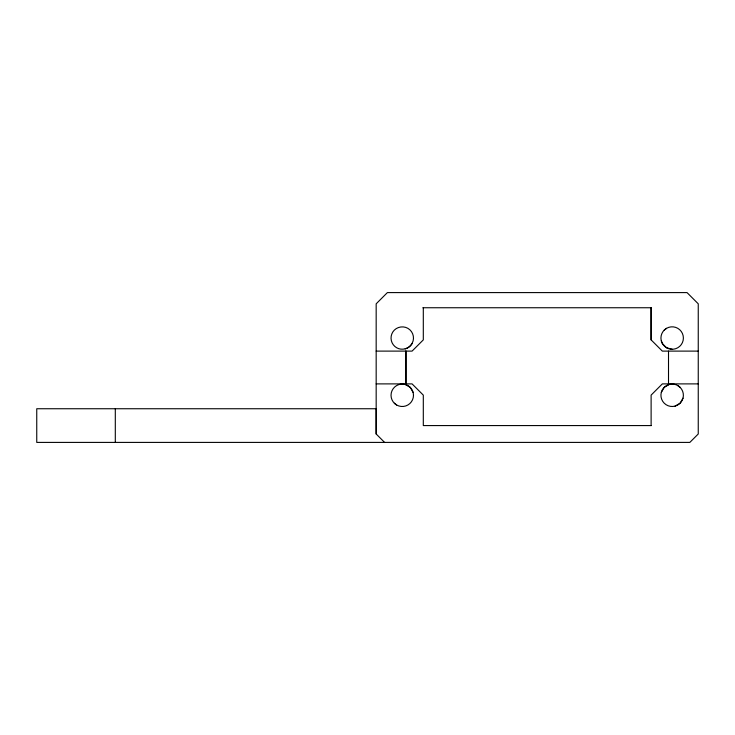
<?xml version="1.0" encoding="UTF-8"?>
<svg xmlns="http://www.w3.org/2000/svg" width="735" height="735" viewBox="0 0 735 735"><rect width="100%" height="100%" fill="white"/><g stroke="black" fill="none" stroke-linecap="round" stroke-linejoin="round"><path stroke-width="1.1" d="M376.173 433.99L376.173 408.743L36.75 408.743L36.75 442.406L689.834 442.406L698.25 433.99L698.25 303.812L687.032 292.594L387.391 292.594L376.173 303.812L376.173 433.99L384.589 442.406M651.118 339.882L651.118 307.744L651.118 339.882L662.336 351.11L698.25 351.11M411.977 343.649L413.098 340.948A11.218 11.218 0 0 0 407.87 328.325C403.561 325.862 397.856 326.616 394.327 330.107A11.218 11.218 0 0 0 396.652 347.756C401.834 350.797 409.009 348.877 411.977 343.649A11.218 11.218 0 0 1 405.169 348.877M661.316 392.371L664.22 387.345L669.254 384.433A11.218 11.218 0 0 1 682.999 398.177L680.096 403.212L675.07 406.115M664.22 330.107L666.544 328.325A11.218 11.218 0 0 1 683.385 338.045A11.218 11.218 0 0 1 666.544 347.756L662.437 343.649L661.316 340.948M422.891 307.744L651.532 307.744M376.173 351.11L412.078 351.11L423.305 339.882L423.305 307.744M376.173 383.89L412.078 383.89L423.305 395.118L423.305 425.574L651.311 425.574M698.25 383.89L662.336 383.89L651.118 395.118L651.118 425.574M672.158 349.263L666.544 347.756A11.218 11.218 0 0 1 666.544 328.325M405.169 384.433L410.204 387.345L413.098 392.371M677.762 385.553L680.096 387.336M394.327 403.212L396.643 404.994A11.218 11.218 0 0 0 413.483 395.283A11.218 11.218 0 0 0 396.652 385.553A11.218 11.218 0 0 0 396.643 404.994M668.51 351.11L668.51 383.89M115.303 408.743L115.303 442.406M682.999 398.177A11.218 11.218 0 0 1 664.229 403.212A11.218 11.218 0 0 1 669.254 384.433M405.913 351.11L405.913 383.89L405.913 351.11"/></g></svg>
